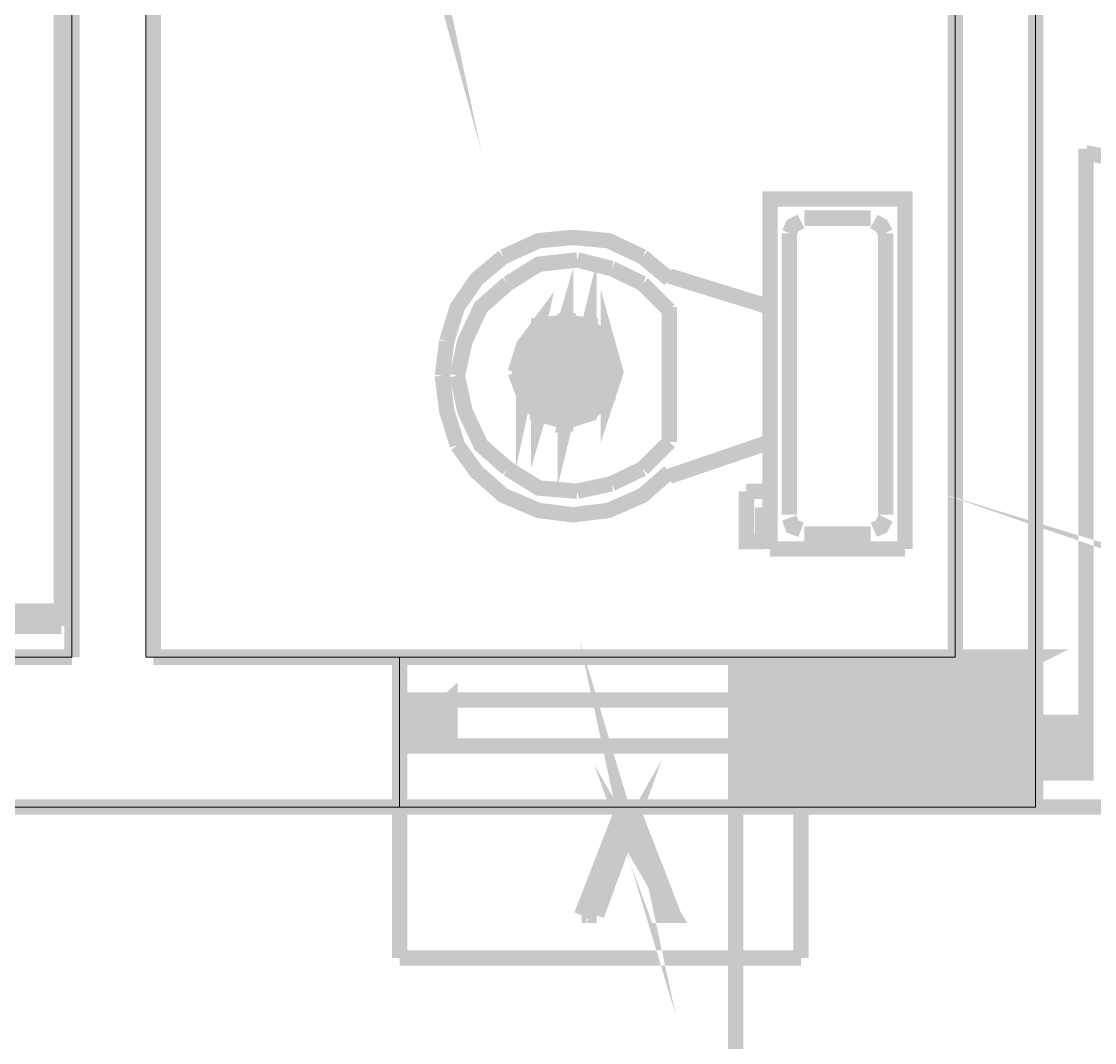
# Model space of a CAD drawing. Header units: inches. Extents: x -524 to 1067, y -71 to 1110.
# Drawn here: x 576.7 to 641.2, y 23.1 to 84.5 of the extents above; entities that cross this region are included whole.
import ezdxf

# ---------------------------------------------------------------- set-up
doc = ezdxf.new("R2010")
doc.units = ezdxf.units.IN
doc.header["$MEASUREMENT"] = 0
doc.layers.add('H', color=7, linetype='Continuous')
doc.layers.add('P', color=7, linetype='Continuous')
doc.layers.add('wall', color=16, linetype='Continuous', lineweight=20)

msp = doc.modelspace()

# ---------------------------------------------------------------- hatches: boundary and pattern name
at = {"layer": 'H', "linetype": 'Continuous'}
for points in [[(607.8032181173953, 60.77651838337609), (606.9053579969693, 61.9371668317318), (606.4527780988683, 63.35330393224132), (606.9053579969693, 64.9628824408101), (607.8032181173953, 66.12353088916576), (607.8032181173953, 60.77651838337609)], [(609.4784937079467, 60.32758832316301), (607.8032181173953, 60.77651838337609), (607.8032181173953, 66.12353088916576), (609.4784937079467, 66.37901954131956), (609.4784937079467, 60.32758832316301)], [(609.4784937079467, 60.32758832316301), (609.4784937079467, 66.37901954131956), (610.8289337264737, 66.12353088916576), (610.8289337264737, 60.77651838337609), (609.4784937079467, 60.32758832316301)], [(610.8289337264737, 60.77651838337609), (610.8289337264737, 66.12353088916576), (611.9895821748296, 64.9628824408101), (611.9895821748296, 61.9371668317318), (610.8289337264737, 60.77651838337609)], [(611.9895821748296, 61.9371668317318), (611.9895821748296, 64.9628824408101), (612.4385122350425, 63.35330393224132), (611.9895821748296, 61.9371668317318)], [(619.6505919015549, 37.15111773492773), (619.6505919015549, 46.22826456216255), (637.74283831193, 46.22826456216255), (637.74283831193, 37.15111773492773), (619.6505919015549, 37.15111773492773)], [(599.4998369223977, 40.88490189426074), (599.4998369223977, 43.65512885118525), (602.525552531476, 43.65512885118525), (602.525552531476, 40.88490189426074), (599.4998369223977, 40.88490189426074)], [(620.5521018598688, 40.88490189426074), (620.5521018598688, 43.65512885118525), (623.5778174689469, 43.65512885118525), (623.5778174689469, 40.88490189426074), (620.5521018598688, 40.88490189426074)], [(637.74283831193, 39.20962630370956), (637.74283831193, 42.23534191278786), (640.7685539210083, 42.23534191278786), (640.7685539210083, 39.20962630370956), (637.74283831193, 39.20962630370956)], [(613.1465807852974, 35.9941191244599), (610.3800036662606, 30.64710661867016), (612.697650725084, 36.70218767471465), (613.5991606833982, 36.70218767471465), (613.1465807852974, 35.9941191244599)], [(613.4057192753389, 35.09260916614592), (613.4057192753389, 35.54153922635894), (613.1465807852974, 35.80067771640062), (613.1465807852974, 35.9941191244599), (613.5991606833982, 36.70218767471465), (615.9168077422216, 30.64710661867016), (615.0152977839075, 30.64710661867016), (613.4057192753389, 35.09260916614592)], [(610.3800036662606, 30.64710661867016), (613.1465807852974, 35.9941191244599), (613.1465807852974, 35.80067771640062), (610.3800036662606, 30.64710661867016)], [(610.3800036662606, 30.64710661867016), (612.9567892151258, 35.34809781829966), (612.9567892151258, 35.54153922635894), (613.1465807852974, 35.80067771640062), (612.9567892151258, 35.34809781829966), (612.9567892151258, 35.28240073631726), (610.3800036662606, 30.64710661867016)], [(610.3800036662606, 30.64710661867016), (612.9567892151258, 35.28240073631726), (612.9567892151258, 35.09260916614592), (610.3800036662606, 30.64710661867016)], [(610.3800036662606, 30.64710661867016), (612.9567892151258, 35.09260916614592), (611.2815136245747, 30.64710661867016), (610.3800036662606, 30.64710661867016)]]:
    msp.add_hatch(color=256, dxfattribs=at).paths.add_polyline_path(points)

# ---------------------------------------------------------------- linework, layer by layer
at = {"layer": 'P', "const_width": 0.927058823529412}
for points in [[(579.7359647593594, 164.1727759100088), (579.7359647593594, 46.22826456216255)], [(632.8484057042413, 159.0849018942608), (632.8484057042413, 46.22826456216255)], [(584.6267475291602, 129.2146286195966), (584.6267475291602, 46.22826456216255)], [(599.6932783304569, 95.35143269555766), (600.4013468807118, 92.77464714669244), (599.6932783304569, 96.05950124581243), (599.6932783304569, 95.35143269555766)], [(579.0935932910868, 105.5235308891658), (579.0935932910868, 48.09698156077302)], [(637.6771412299477, 95.15799128749839), (637.6771412299477, 46.22826456216255)], [(637.6771412299477, 46.22826456216255), (637.6771412299477, 89.10656006934184)], [(640.7028568390258, 40.629413242107), (640.7028568390258, 76.81025622496944)], [(645.3381509566727, 75.64960777661372), (640.7028568390258, 76.5511177349277)], [(621.7091004703368, 52.73227567842012), (621.7091004703368, 73.78454061589119), (629.8226900951629, 73.78454061589119), (629.8226900951629, 52.73227567842012)], [(623.7712588770062, 72.62389216753542), (627.7641815263812, 72.62389216753542)], [(623.5778174689469, 72.43045075947614), (623.0631903267517, 72.17496210732239), (622.8697489186923, 71.72238220922138)], [(628.6620416468072, 71.72238220922138), (628.4065529946533, 72.17496210732239), (627.9539730965523, 72.43045075947614)], [(614.0480907436113, 70.30624510871192), (611.9895821748296, 71.2734521490083), (609.8653765240654, 71.46689355706764), (607.8032181173953, 71.2734521490083), (605.6790124666311, 70.30624510871192)], [(622.8697489186923, 54.79078424720194), (622.8697489186923, 71.72238220922138)], [(628.6620416468072, 71.72238220922138), (628.6620416468072, 54.79078424720194)], [(605.6790124666311, 70.30624510871192), (604.0694339580623, 68.95580509018481), (602.9124353475945, 67.28052949963362), (602.2700638793222, 65.2220209308518)], [(610.1208651762188, 70.11280370065265), (607.8032181173953, 69.85731504849883), (605.9381509566729, 68.69666660014313)], [(612.1830235828888, 69.59817655845717), (610.1208651762188, 70.11280370065265)], [(615.6576692521801, 68.95580509018481), (614.0480907436113, 70.30624510871192)], [(609.4127966259641, 60.39328540514542), (610.8289337264737, 66.18557813326031), (610.8289337264737, 60.8422154653585), (609.4127966259641, 60.39328540514542)], [(614.0480907436113, 68.69666660014313), (612.1830235828888, 69.59817655845717)], [(605.9381509566729, 68.69666660014313), (604.3285724481041, 67.28052949963362), (603.3613654078076, 65.2220209308518), (602.9124353475945, 63.15986252418205)], [(607.8032181173953, 60.8422154653585), (609.4127966259641, 66.37901954131958), (609.4127966259641, 60.39328540514542), (607.8032181173953, 60.8422154653585)], [(615.6576692521801, 67.08708809157434), (614.0480907436113, 68.69666660014313)], [(621.7091004703368, 67.28052949963362), (615.6576692521801, 69.14924649824408)], [(606.9053579969693, 64.96288244081012), (606.9053579969693, 62.00286391371421), (607.8032181173953, 66.18557813326031), (606.9053579969693, 64.96288244081012)], [(612.4385122350425, 63.35330393224132), (611.9895821748296, 64.96288244081012), (611.9895821748296, 62.00286391371421), (612.4385122350425, 63.35330393224132)], [(615.6576692521801, 67.28052949963362), (615.6576692521801, 59.17058971269523)], [(606.9053579969693, 62.00286391371421), (607.8032181173953, 66.18557813326031)], [(607.8032181173953, 66.18557813326031), (607.8032181173953, 60.8422154653585), (609.4127966259641, 66.37901954131958), (607.8032181173953, 66.18557813326031)], [(607.8032181173953, 66.18557813326031), (607.8032181173953, 60.8422154653585)], [(609.6719351160059, 66.18557813326031), (608.5112866676502, 65.9300894811065)], [(609.4127966259641, 66.37901954131958), (609.4127966259641, 60.39328540514542), (610.8289337264737, 66.18557813326031), (609.4127966259641, 66.37901954131958)], [(611.0223751345331, 65.67095099106483), (609.6719351160059, 66.18557813326031)], [(610.8289337264737, 66.18557813326031), (610.8289337264737, 60.8422154653585)], [(611.9895821748296, 64.96288244081012), (610.8289337264737, 66.18557813326031)], [(608.5112866676502, 65.9300894811065), (607.3542880571822, 65.2220209308518)], [(611.9895821748296, 64.76944103275085), (611.0223751345331, 65.67095099106483)], [(602.2700638793222, 65.2220209308518), (602.0109253892804, 63.15986252418205)], [(606.387081016886, 63.35330393224132), (606.9053579969693, 64.96288244081012)], [(607.3542880571822, 65.2220209308518), (606.6462195069275, 64.06137248249603)], [(606.9053579969693, 64.96288244081012), (606.9053579969693, 62.00286391371421)], [(610.8289337264737, 60.8422154653585), (611.9895821748296, 64.96288244081012)], [(610.8289337264737, 60.8422154653585), (611.9895821748296, 64.96288244081012)], [(611.9895821748296, 64.96288244081012), (611.9895821748296, 62.00286391371421), (610.8289337264737, 60.8422154653585)], [(612.1830235828888, 63.35330393224132), (611.9895821748296, 64.76944103275085)], [(606.6462195069275, 64.06137248249603), (606.6462195069275, 62.71093246396897)], [(602.0109253892804, 63.15986252418205), (602.2700638793222, 61.03565687341778), (602.9124353475945, 58.9771483046359)], [(602.9124353475945, 63.15986252418205), (603.3613654078076, 61.03565687341778), (604.3285724481041, 58.9771483046359), (605.9381509566729, 57.56101120412644)], [(606.9053579969693, 62.00286391371421), (606.387081016886, 63.35330393224132)], [(611.9895821748296, 62.00286391371421), (612.1830235828888, 63.35330393224132)], [(606.6462195069275, 62.71093246396897), (607.3542880571822, 61.48823677151879)], [(607.8032181173953, 60.8422154653585), (606.9053579969693, 62.00286391371421)], [(607.3542880571822, 61.48823677151879), (608.5112866676502, 60.8422154653585)], [(611.0223751345331, 61.03565687341778), (611.9895821748296, 62.00286391371421)], [(608.5112866676502, 60.8422154653585), (609.6719351160059, 60.5867268132047)], [(609.6719351160059, 60.5867268132047), (611.0223751345331, 61.03565687341778)], [(602.9124353475945, 58.9771483046359), (604.0694339580623, 57.36756979606712), (605.6790124666311, 55.95143269555765), (607.8032181173953, 55.04992273724362), (609.8653765240654, 54.79078424720194), (611.9895821748296, 55.04992273724362), (614.0480907436113, 55.95143269555765), (615.6576692521801, 57.36756979606712)], [(614.0480907436113, 57.56101120412644), (615.6576692521801, 59.17058971269523)], [(621.7091004703368, 59.17058971269523), (615.6576692521801, 57.10843130602544)], [(605.9381509566729, 57.56101120412644), (607.8032181173953, 56.40036275577073), (610.1208651762188, 56.20692134771146)], [(612.1830235828888, 56.65950124581241), (614.0480907436113, 57.56101120412644)], [(610.1208651762188, 56.20692134771146), (612.1830235828888, 56.65950124581241)], [(621.7091004703368, 56.20692134771146), (620.292963369827, 56.20692134771146)], [(620.292963369827, 56.20692134771146), (620.292963369827, 53.18120573863315), (621.2601704101235, 53.18120573863315)], [(621.2601704101235, 53.18120573863315), (621.2601704101235, 55.24336414530289)], [(621.2601704101235, 55.24336414530289), (621.7091004703368, 55.24336414530289)], [(655.05766925218, 48.5459116209861), (657.3753163110034, 47.83784307073135), (655.3168077422217, 48.5459116209861)], [(622.8697489186923, 54.59734283914266), (623.0631903267517, 54.08271569694718), (623.5778174689469, 53.8892742888879)], [(627.9539730965523, 53.8892742888879), (628.4065529946533, 54.08271569694718), (628.6620416468072, 54.59734283914266)], [(579.0935932910868, 48.09698156077302), (554.9499156625552, 48.09698156077302), (554.9499156625552, 53.18120573863315)], [(627.7641815263812, 53.6337856367341), (623.7712588770062, 53.6337856367341)], [(629.8226900951629, 52.73227567842012), (621.7091004703368, 52.73227567842012)], [(579.0935932910868, 48.99849151908705), (554.9499156625552, 48.99849151908705)], [(637.6771412299477, 43.65512885118525), (637.6771412299477, 48.80505011102778)], [(613.3400221933566, 35.09260916614592), (613.1465807852974, 35.9941191244599), (613.3400221933566, 35.34809781829967)], [(444.8598554494934, 46.22826456216255), (579.7359647593594, 46.22826456216255)], [(593.6418471123004, 46.22826456216255), (584.6267475291602, 46.22826456216255)], [(584.6267475291602, 46.22826456216255), (611.9895821748296, 46.22826456216255)], [(632.8484057042413, 46.22826456216255), (584.6267475291602, 46.22826456216255)], [(585.9808373855751, 46.22826456216255), (632.8484057042413, 46.22826456216255)], [(617.5263862507907, 46.22826456216255), (593.4484057042412, 46.22826456216255)], [(599.4341398404151, 46.22826456216255), (599.4341398404151, 37.21681481691014)], [(632.8484057042413, 46.22826456216255), (614.9496007019252, 46.22826456216255)], [(619.6505919015549, 46.22826456216255), (619.6505919015549, 37.21681481691014), (637.6771412299477, 46.22826456216255), (619.6505919015549, 46.22826456216255)], [(619.6505919015549, 37.21681481691014), (637.6771412299477, 46.22826456216255)], [(637.6771412299477, 46.22826456216255), (637.6771412299477, 37.21681481691014), (619.6505919015549, 37.21681481691014)], [(632.8484057042413, 46.22826456216255), (622.6106104286505, 46.22826456216255)], [(622.6106104286505, 46.22826456216255), (632.8484057042413, 46.22826456216255)], [(623.5778174689469, 28.13966798967532), (623.5778174689469, 46.22826456216255)], [(623.7712588770062, 46.22826456216255), (632.8484057042413, 46.22826456216255)], [(623.7712588770062, 46.22826456216255), (632.8484057042413, 46.22826456216255)], [(623.7712588770062, 46.22826456216255), (632.8484057042413, 46.22826456216255)], [(632.8484057042413, 46.22826456216255), (623.7712588770062, 46.22826456216255)], [(632.8484057042413, 46.22826456216255), (623.7712588770062, 46.22826456216255)], [(623.7712588770062, 46.22826456216255), (632.8484057042413, 46.22826456216255)], [(623.7712588770062, 46.22826456216255), (632.8484057042413, 46.22826456216255)], [(632.8484057042413, 46.22826456216255), (623.7712588770062, 46.22826456216255)], [(599.4341398404151, 40.88490189426075), (602.4598554494937, 43.65512885118525), (602.4598554494937, 40.88490189426075)], [(599.4341398404151, 43.65512885118525), (599.4341398404151, 40.88490189426075), (602.4598554494937, 43.65512885118525)], [(602.4598554494937, 43.65512885118525), (599.4341398404151, 43.65512885118525)], [(599.4341398404151, 43.65512885118525), (623.5778174689469, 43.65512885118525)], [(620.745543267928, 40.88490189426075), (601.7517868992388, 40.88490189426075), (601.7517868992388, 43.65512885118525)], [(623.5778174689469, 43.65512885118525), (620.5521018598688, 40.88490189426075), (623.5778174689469, 40.88490189426075)], [(623.5778174689469, 43.65512885118525), (620.5521018598688, 40.88490189426075)], [(620.5521018598688, 40.88490189426075), (620.5521018598688, 43.65512885118525), (623.5778174689469, 43.65512885118525)], [(623.5778174689469, 40.88490189426075), (623.5778174689469, 43.65512885118525)], [(637.6771412299477, 39.27532338569196), (640.7028568390258, 42.30103899477027), (640.7028568390258, 39.27532338569196), (637.6771412299477, 39.27532338569196)], [(637.6771412299477, 42.30103899477027), (637.6771412299477, 39.27532338569196), (640.7028568390258, 42.30103899477027)], [(640.7028568390258, 42.30103899477027), (637.6771412299477, 42.30103899477027)], [(619.6505919015549, 41.59297044451551), (619.6505919015549, -19.82285169536408)], [(602.4598554494937, 40.88490189426075), (599.4341398404151, 40.88490189426075)], [(610.3800036662606, 30.71280370065257), (612.8910921331433, 35.09260916614592), (611.2815136245747, 30.71280370065257)], [(614.9496007019252, 30.71280370065257), (615.9168077422216, 30.71280370065257), (613.3400221933566, 35.09260916614592), (614.9496007019252, 30.71280370065257)], [(547.5443945879836, 37.21681481691014), (599.4341398404151, 37.21681481691014), (604.5877109381458, 37.21681481691014)], [(587.2035330780252, 37.21681481691014), (590.422690095163, 37.21681481691014)], [(599.4341398404151, 37.21681481691014), (618.9425233513, 37.21681481691014)], [(618.4935932910869, 37.21681481691014), (623.5778174689469, 37.21681481691014), (599.4341398404151, 37.21681481691014)], [(623.5778174689469, 37.21681481691014), (599.4341398404151, 37.21681481691014)], [(599.4341398404151, 37.21681481691014), (599.4341398404151, 28.13966798967532)], [(618.4935932910869, 37.21681481691014), (623.5778174689469, 37.21681481691014)], [(618.4935932910869, 37.21681481691014), (623.5778174689469, 37.21681481691014)], [(618.4935932910869, 37.21681481691014), (623.5778174689469, 37.21681481691014), (654.8642278441207, 37.21681481691014)], [(623.5778174689469, 37.21681481691014), (698.899521961768, 37.21681481691014)], [(623.5778174689469, 37.21681481691014), (698.899521961768, 37.21681481691014)], [(623.5778174689469, 37.21681481691014), (698.899521961768, 37.21681481691014)], [(623.5778174689469, 37.21681481691014), (698.899521961768, 37.21681481691014)], [(623.5778174689469, 37.21681481691014), (698.899521961768, 37.21681481691014)], [(612.697650725084, 36.70218767471466), (613.1465807852974, 35.9941191244599), (610.3800036662606, 30.71280370065257)], [(610.3800036662606, 30.71280370065257), (612.697650725084, 36.70218767471466)], [(613.5991606833982, 36.70218767471466), (612.697650725084, 36.70218767471466)], [(612.697650725084, 36.70218767471466), (613.1465807852974, 35.9941191244599), (613.5991606833982, 36.70218767471466)], [(613.3400221933566, 35.09260916614592), (613.1465807852974, 35.9941191244599), (613.5991606833982, 36.70218767471466)], [(613.3400221933566, 35.09260916614592), (613.5991606833982, 36.70218767471466)], [(613.3400221933566, 35.09260916614592), (613.5991606833982, 36.70218767471466), (613.3400221933566, 35.09260916614592), (613.3400221933566, 35.09260916614592), (613.5991606833982, 36.70218767471466)], [(613.5991606833982, 36.70218767471466), (615.9168077422216, 30.71280370065257)], [(613.1465807852974, 35.9941191244599), (610.3800036662606, 30.71280370065257), (613.1465807852974, 35.9941191244599)], [(610.3800036662606, 30.71280370065257), (612.8910921331433, 35.54153922635895), (613.1465807852974, 35.80067771640063)], [(613.1465807852974, 35.80067771640063), (610.3800036662606, 30.71280370065257)], [(613.1465807852974, 35.80067771640063), (610.3800036662606, 30.71280370065257), (613.1465807852974, 35.80067771640063), (613.1465807852974, 35.80067771640063)], [(613.1465807852974, 35.9941191244599), (613.3400221933566, 35.34809781829967), (613.1465807852974, 35.9941191244599), (613.1465807852974, 35.9941191244599), (613.3400221933566, 35.34809781829967)], [(613.1465807852974, 35.9941191244599), (613.3400221933566, 35.54153922635895), (613.3400221933566, 35.34809781829967)], [(613.1465807852974, 35.9941191244599), (613.3400221933566, 35.54153922635895)], [(613.3400221933566, 35.54153922635895), (613.1465807852974, 35.80067771640063), (613.1465807852974, 35.9941191244599)], [(613.3400221933566, 35.54153922635895), (613.1465807852974, 35.80067771640063), (613.1465807852974, 35.80067771640063), (613.3400221933566, 35.54153922635895)], [(610.3800036662606, 30.71280370065257), (612.8910921331433, 35.54153922635895)], [(610.3800036662606, 30.71280370065257), (612.8910921331433, 35.34809781829967)], [(610.3800036662606, 30.71280370065257), (612.8910921331433, 35.34809781829967), (612.8910921331433, 35.34809781829967), (610.3800036662606, 30.71280370065257)], [(612.8910921331433, 35.34809781829967), (610.3800036662606, 30.71280370065257)], [(610.3800036662606, 30.71280370065257), (612.8910921331433, 35.09260916614592)], [(612.8910921331433, 35.09260916614592), (610.3800036662606, 30.71280370065257)], [(612.8910921331433, 35.09260916614592), (610.3800036662606, 30.71280370065257)], [(612.8910921331433, 35.54153922635895), (612.8910921331433, 35.34809781829967)], [(612.8910921331433, 35.34809781829967), (612.8910921331433, 35.09260916614592)], [(612.8910921331433, 35.09260916614592), (612.8910921331433, 35.09260916614592)], [(613.3400221933566, 35.34809781829967), (613.3400221933566, 35.09260916614592)], [(615.9168077422216, 30.71280370065257), (613.3400221933566, 35.09260916614592)], [(611.2815136245747, 30.71280370065257), (610.3800036662606, 30.71280370065257)], [(623.5778174689469, 28.13966798967532), (599.4341398404151, 28.13966798967532)], [(618.9425233513, 28.13966798967532), (623.5778174689469, 28.13966798967532)]]:
    msp.add_lwpolyline(points, dxfattribs=at)
at = {"layer": 'wall'}
msp.add_lwpolyline([(435.8484057042413, 37.21681481691014), (637.6771412299477, 37.21681481691016), (637.6771412299477, 210.9746471466925), (435.8484057042413, 210.9746471466925)], close=True, dxfattribs=at)
for points in [[(579.7359647593594, 46.22826456216254), (444.8598554494934, 46.22826456216254), (444.8598554494934, 205.8904229688324), (632.8484057042413, 205.8904229688324), (632.8484057042413, 164.1727759100088)], [(632.8484057042413, 159.0849018942608), (632.8484057042413, 46.22826456216255), (584.1778174689471, 46.22826456216254)], [(579.7359647593594, 46.22826456216255), (579.7359647593594, 129.2146286195966), (584.1778174689471, 129.2146286195966), (584.1778174689471, 46.22826456216254)], [(599.4341398404151, 46.22826456216255), (599.4341398404151, 37.21681481691016)]]:
    msp.add_lwpolyline(points, dxfattribs=at)

doc.saveas('drawing.dxf')
